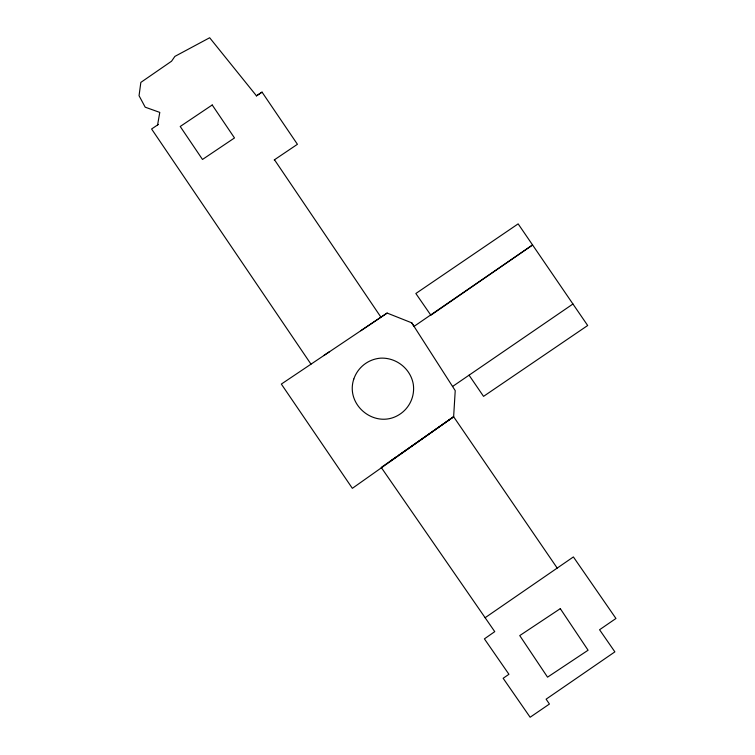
<?xml version="1.0" encoding="UTF-8"?>
<svg xmlns="http://www.w3.org/2000/svg" width="755" height="755" viewBox="0 0 755 755"><rect width="100%" height="100%" fill="white"/><g stroke="black" fill="none" stroke-linecap="round" stroke-linejoin="round"><path stroke-width="1.13" d="M557.218 568.1L453.632 416.741L455.227 390.637L411.758 322.838L387.126 313.061L360.796 330.718M157.587 124.943L159.786 112.401L145.196 107.182L139.052 95.706L140.845 82.399L171.564 61.202L174.896 56.389L209.663 37.75L256.455 95.809L262.042 92.129L297.423 144.299L274.178 159.966M398.612 455.274L453.632 416.741L352.358 488.325L281.341 384.078L387.126 313.061M390.241 461.23L453.632 416.741M396.686 456.624L381.237 467.439L494.752 631.642L484.408 638.862L508.936 674.29L503.151 678.283L530.133 717.25L549.432 704.038L546.11 699.177L614.872 651.867L599.564 629.745L615.948 618.477L573.394 556.935L485.125 617.713M452.566 386.484L572.941 304.001L518.147 223.867L415.854 293.506L430.85 315.212L532.586 244.96L414.061 326.377L411.758 322.838M158.437 124.386L151.595 128.992L310.984 364.165M256.36 95.951L262.042 92.129M323.753 355.567L329.595 351.641M572.941 304.001L587.683 325.509L483.54 396.366L469.053 375.169M274.48 159.767L380.879 317.109M353.793 379.057C345.214 404.595 373.989 428.557 397.574 415.618A30.672 30.672 0 0 0 413.287 384.229C410.616 368.648 396.054 357.247 380.312 358.172A30.842 30.842 0 0 0 353.802 379.067M212.221 104.983L180.219 126.481L202.491 159.456L234.494 137.948L212.221 104.983M560.295 608.653L519.742 635.587L547.545 677.159L588.088 650.225L560.295 608.653"/></g></svg>
